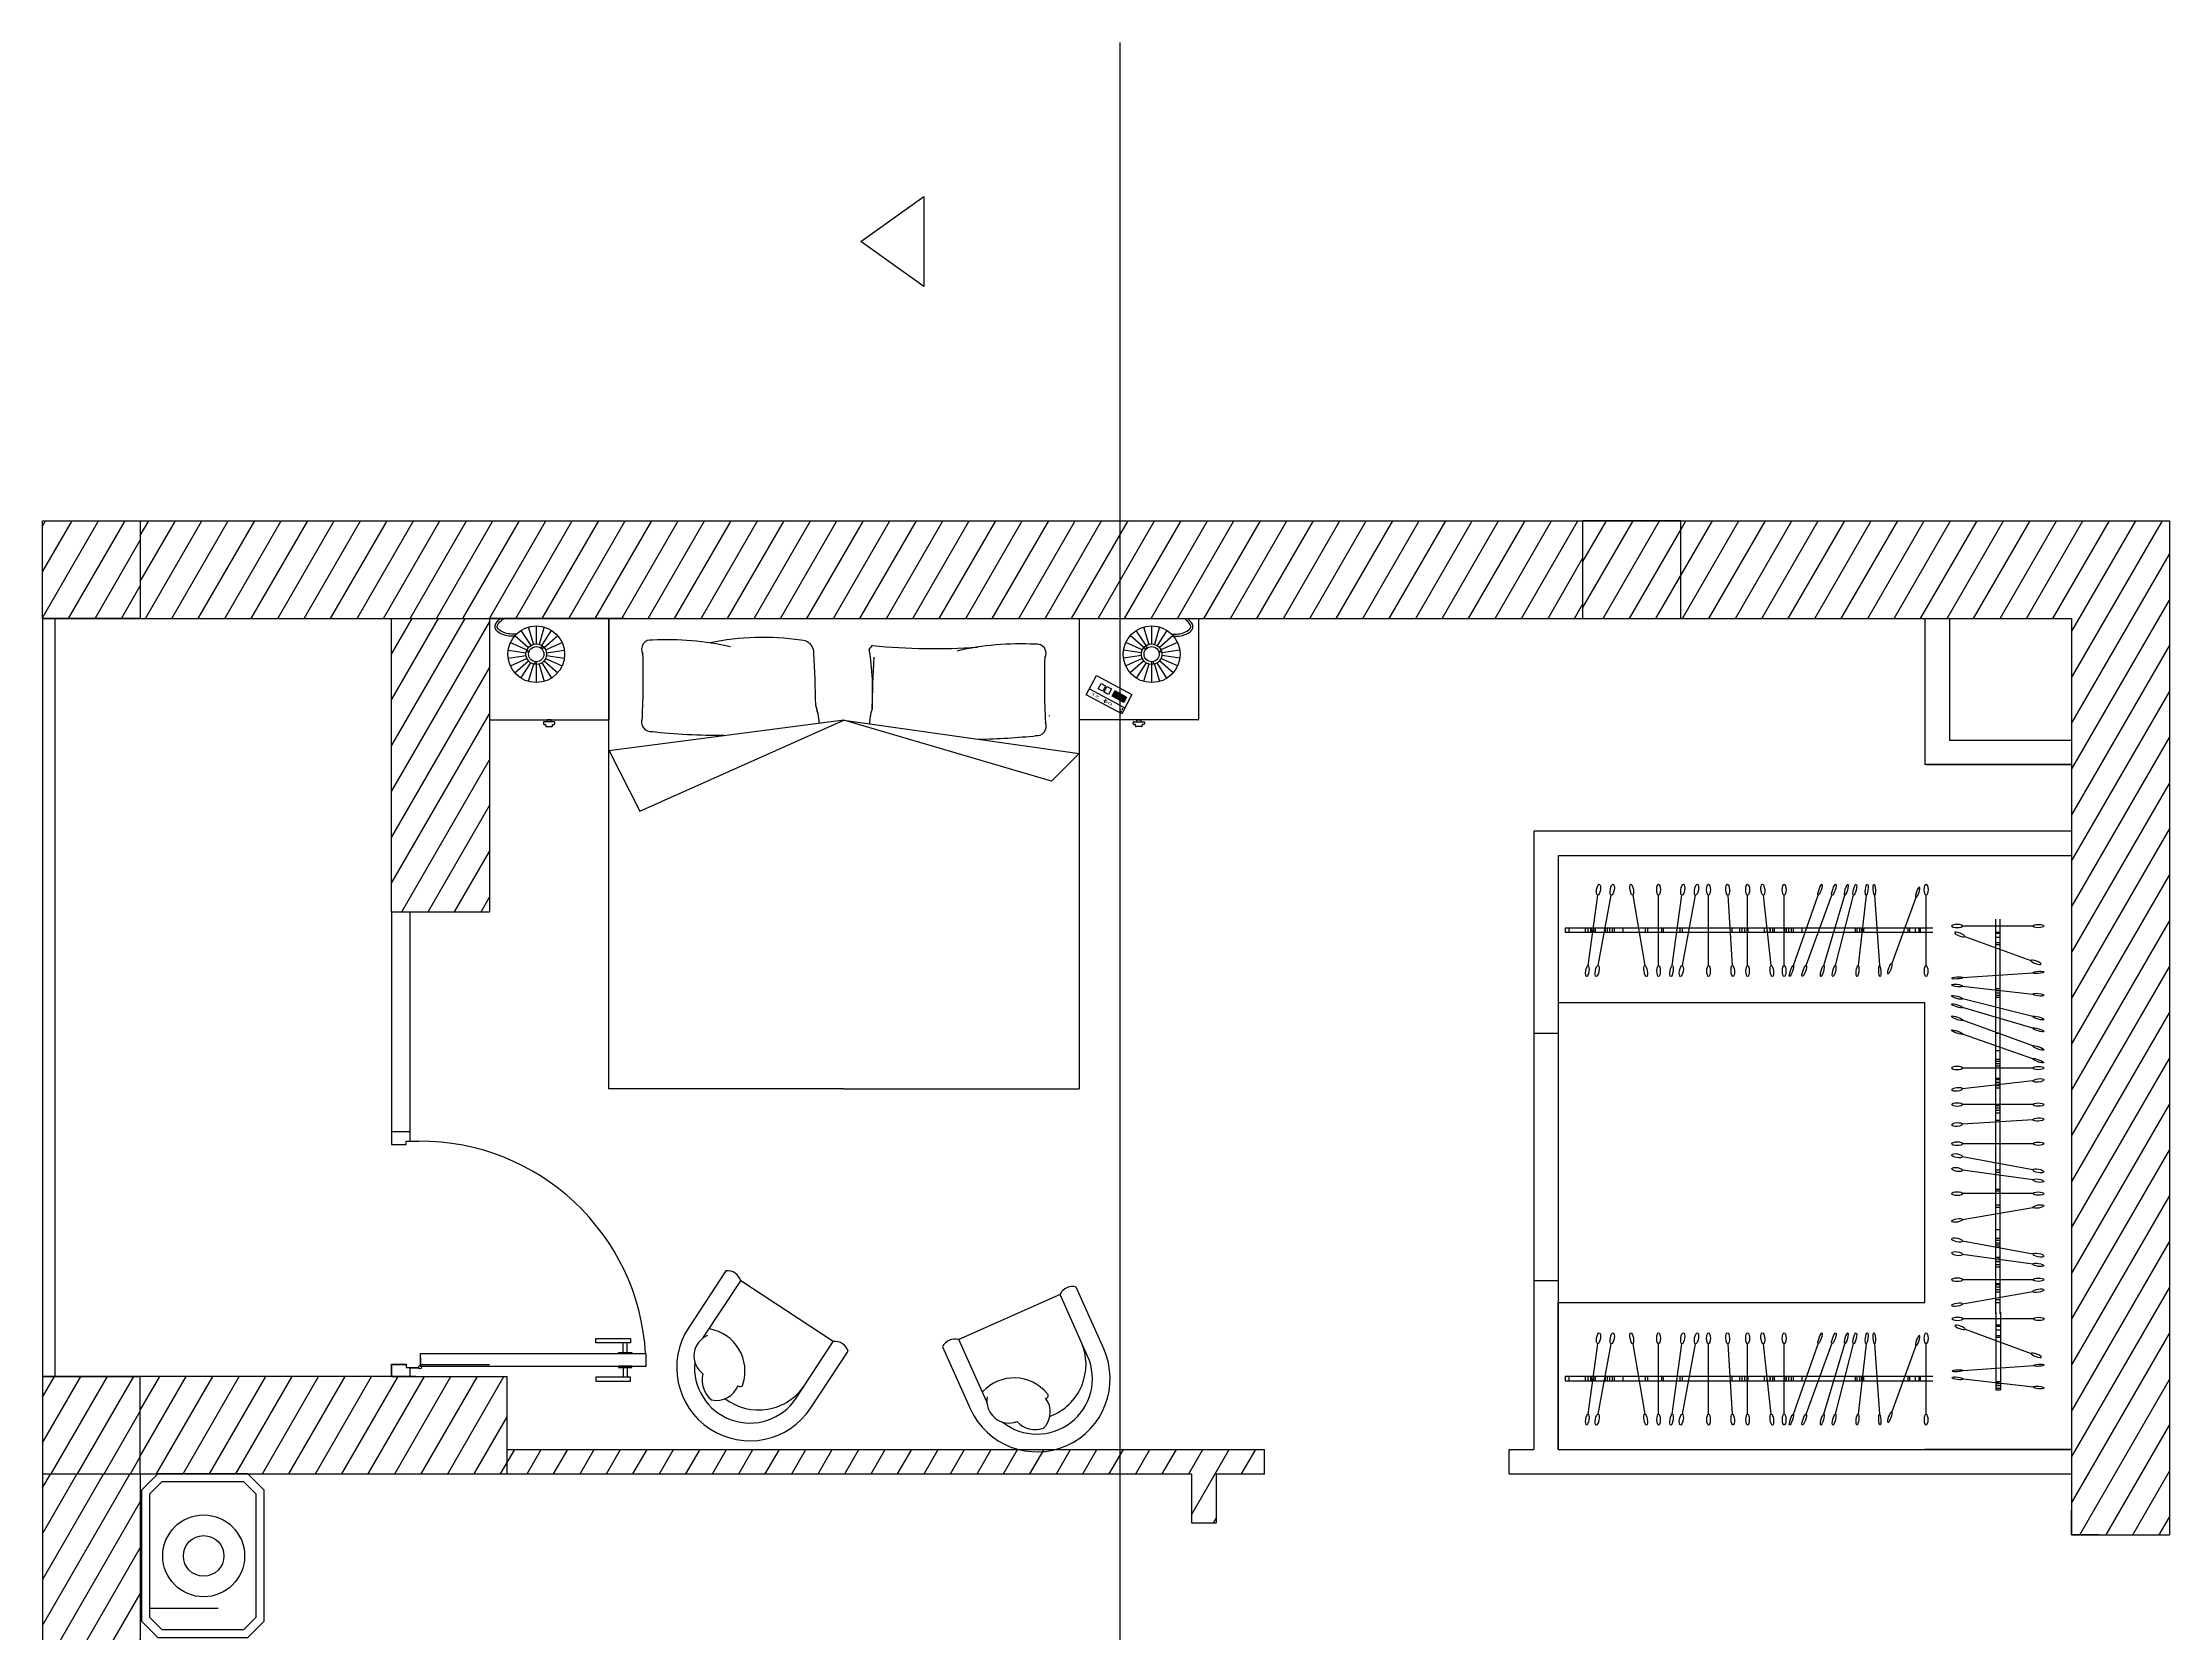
# Model space of a CAD drawing. Header units: millimetres. Extents: x -36495272392165 to 352544598049420, y -228287860276617 to 83349.
# Drawn here: x 69497 to 78197, y 60836 to 67343 of the extents above; entities that cross this region are included whole.
import ezdxf

# ---------------------------------------------------------------- set-up
doc = ezdxf.new("R2010")
doc.units = ezdxf.units.MM
doc.header["$MEASUREMENT"] = 0
doc.layers.add('freecads.com', color=7, linetype='Continuous')
doc.styles.get("Standard").update_dxf_attribs({"font": 'GOST Common.ttf'})
pattern_1 = [(60, (-17294.835, 61852.8), (-81.18988, 46.875), [])]

msp = doc.modelspace()

# ---------------------------------------------------------------- hatches: boundary and pattern name
at = {"transparency": 33554687}
h = msp.add_hatch(dxfattribs=at)
h.set_pattern_fill('ANSI31', scale=750, angle=15)
h.set_pattern_definition(pattern_1)
h.paths.add_polyline_path([(78197.4, 65387.4), (76198.4, 65387.4), (76198.4, 64987.4), (77165.8, 64987.4), (77797.4, 64987.4), (77797.4, 61240.4), (77908.4, 61240.4), (78197.4, 61240.4)])
h.paths.add_polyline_path([(74297.4, 59989.4), (74697.4, 59989.4), (74697.4, 60089.4), (74297.4, 60089.4), (74297.4, 60289.4), (74197.4, 60289.4), (74197.4, 58389.4), (74297.4, 58389.4), (74297.4, 58689.4), (75697.4, 58689.4), (75697.4, 58389.4), (75797.4, 58389.4), (75797.4, 59989.4), (76497.4, 59989.4), (76497.4, 60089.4), (75497.4, 60089.4), (75497.4, 59989.4), (75697.4, 59989.4), (75697.4, 58789.4), (74297.4, 58789.4)])
h.paths.add_polyline_path([(78197.4, 60240.4), (77797.4, 60240.4), (77797.4, 58389.4), (76197.4, 58389.4), (76197.4, 57989.4), (78197.4, 57989.4)])
h.paths.add_polyline_path([(75797.4, 58389.4), (69897.4, 58389.4), (69897.4, 57989.4), (75797.4, 57989.4)])
h.paths.add_polyline_path([(69897.4, 59329.4), (69497.4, 59329.4), (69497.4, 58389.4), (69897.4, 58389.4)])
h.paths.add_polyline_path([(69897.4, 61487.4), (69497.4, 61487.4), (69497.4, 60675.4), (69897.4, 60675.4)])
h.paths.add_polyline_path([(71397.4, 61887.4), (70925.4, 61887.4), (69897.4, 61887.4), (69897.4, 61489.4), (71397.4, 61489.4)])
h.paths.add_polyline_path([(74496.4, 61589.4), (71397.4, 61589.4), (71397.4, 61489.4), (74197.4, 61489.4), (74197.4, 61289.4), (74297.4, 61289.4), (74297.4, 61487.4), (74297.4, 61489.4), (74496.4, 61489.4)])
h.paths.add_polyline_path([(77797.4, 60089.4), (77296.4, 60089.4), (77296.4, 59989.4), (77797.4, 59989.4)], flags=17)
h.paths.add_polyline_path([(71325.4, 64987.4), (70925.4, 64987.4), (70925.4, 63788.4), (71325.4, 63788.4)])
h = msp.add_hatch(dxfattribs=at)
h.set_pattern_fill('ANSI31', scale=750, angle=15)
h.set_pattern_definition([(60, (-29745.04, 61847.58), (-81.18988, 46.875), [])])
h.paths.add_polyline_path([(69897.4, 64987.4), (69897.4, 65387.4), (69497.4, 65387.4), (69497.4, 64987.4)])
h.paths.add_polyline_path([(69497.4, 61887.4), (69497.4, 61489.4), (69897.4, 61489.4), (69897.4, 61887.4)])
h.paths.add_polyline_path([(69497.4, 57989.4), (69897.4, 57989.4), (69897.4, 58389.4), (69497.4, 58389.4)])
h.paths.add_polyline_path([(76197.4, 57989.4), (76197.4, 58389.4), (75797.4, 58389.4), (75797.4, 57989.4)])
h = msp.add_hatch()
h.set_pattern_fill('ANSI31', color=256, scale=750, angle=15)
h.set_pattern_definition([(60, (67632.92, 61592.08), (-81.1899, 46.875), [])])
h.paths.add_polyline_path([(75798.4, 65387.4), (69897.4, 65387.4), (69897.4, 64987.4), (70925.4, 64987.4), (71325.4, 64987.4), (74197.4, 64987.4), (74297.4, 64988.8), (74297.4, 64987.4), (75553, 64987.4), (75798.4, 64987.4)])
h = msp.add_hatch(dxfattribs=at)
h.set_pattern_fill('ANSI31', scale=750, angle=15)
h.set_pattern_definition(pattern_1)
h.paths.add_polyline_path([(76198.4, 64987.4), (76198.4, 65387.4), (75798.4, 65387.4), (75798.4, 64987.4)])

# ---------------------------------------------------------------- linework, layer by layer
at = {"color": 7}
for p, q in [((73904.5, 67343), (73904.5, 55242.4)), ((72844.6, 66529.7), (73102.3, 66713.7)), ((73102.3, 66713.7), (73102.3, 66675.5)), ((73102.3, 66675.5), (73102.3, 66345.5)), ((73102.3, 66345.5), (72844.6, 66529.7)), ((77797.4, 64117.1), (75597.4, 64117.1)), ((75597.4, 64117.1), (75597.4, 61589.4)), ((77797.4, 64017.1), (75697.4, 64017.1)), ((75697.4, 64017.1), (75697.4, 63417.1)), ((75697.4, 64017.1), (75697.4, 61589.4)), ((75697.4, 63417.1), (77197.4, 63417.1)), ((77197.4, 62189.4), (77197.4, 63417.1)), ((75597.4, 63291.9), (75697.4, 63291.9)), ((77485.4, 63291.9), (77504.2, 63291.9)), ((75597.4, 62279.9), (75697.4, 62279.9)), ((75697.4, 61589.4), (75697.4, 62189.4)), ((75697.4, 62189.4), (77197.4, 62189.4)), ((77485.4, 62189.4), (77504.2, 62189.4)), ((75697.4, 61589.4), (77797.4, 61589.4)), ((77797.4, 61589.4), (77197.4, 61589.4)), ((75697.4, 61489.4), (77797.4, 61489.4))]:
    msp.add_line(p, q, dxfattribs=at)
for p, q in [((69497.4, 65387.4), (78197.4, 65387.4)), ((69497.4, 65387.4), (69497.4, 65387.4)), ((78197.4, 65387.4), (78197.4, 61240.4)), ((69897.4, 64987.4), (69497.4, 64987.4)), ((69497.4, 64987.4), (70925.4, 64987.4)), ((70925.4, 64987.4), (71325.4, 64987.4)), ((70925.4, 63788.4), (70925.4, 64987.4)), ((71325.4, 64987.4), (77797.4, 64987.4)), ((71325.4, 64987.4), (71325.4, 63788.4)), ((71877.8, 64987.4), (71325.4, 64987.4)), ((71325.4, 64987.4), (71325.4, 64520.9)), ((71813.8, 64987.4), (71325.4, 64987.4)), ((71429.3, 64917.4), (71485.2, 64868.9)), ((71454.3, 64939), (71494.3, 64876.8)), ((71484.3, 64952.7), (71505.1, 64881.7)), ((71517, 64957.4), (71517, 64883.4)), ((71517, 64957.4), (71517, 64883.4)), ((71549.6, 64952.7), (71528.8, 64881.7)), ((71539.7, 64876.8), (71579.7, 64939)), ((71548.7, 64868.9), (71604.6, 64917.4)), ((71813.8, 63063.8), (71813.8, 64987.4)), ((71813.8, 64987.4), (73737.4, 64987.4)), ((71813.8, 64987.4), (71813.8, 64574.9)), ((71877.8, 64987.4), (72965.6, 64987.4)), ((73737.4, 64987.4), (74225.7, 64987.4)), ((73737.4, 64987.4), (73737.4, 63063.8)), ((74002.5, 64868.9), (73946.6, 64917.4)), ((74011.5, 64876.8), (73971.5, 64939)), ((74001.5, 64952.7), (74022.4, 64881.7)), ((74034.2, 64957.4), (74034.2, 64883.4)), ((74034.2, 64957.4), (74034.2, 64883.4)), ((74066.9, 64952.7), (74046.1, 64881.7)), ((74053.5, 64987.4), (74605.8, 64987.4)), ((74096.9, 64939), (74056.9, 64876.8)), ((74121.9, 64917.4), (74066, 64868.9)), ((74197.4, 64987.4), (74297.4, 64988.8)), ((74225.7, 64987.4), (74225.7, 64574.9)), ((74297.4, 64988.8), (74297.4, 64987.4)), ((77197.4, 64987.4), (77297.4, 64987.4)), ((77197.4, 64987.4), (77197.4, 64390.4)), ((77297.4, 64987.4), (77297.4, 64490.4)), ((77797.4, 64987.4), (77797.4, 61240.4)), ((71402.2, 64857.9), (71475.4, 64847.4)), ((71402.2, 64824.9), (71475.4, 64835.5)), ((71411.5, 64889.6), (71478.7, 64858.9)), ((71411.5, 64793.2), (71478.7, 64824)), ((71486.6, 64848.1), (71476.5, 64852.6)), ((71488.7, 64854.5), (71477.7, 64856.3)), ((71533.4, 64867.9), (71543, 64874.4)), ((71541, 64861.2), (71547, 64870.8)), ((71555.2, 64858.9), (71622.5, 64889.6)), ((71555.2, 64824), (71622.5, 64793.2)), ((71558.6, 64847.4), (71631.8, 64857.9)), ((71558.6, 64835.5), (71631.8, 64824.9)), ((73992.6, 64847.4), (73919.4, 64857.9)), ((73992.6, 64835.5), (73919.4, 64824.9)), ((73996, 64858.9), (73928.7, 64889.6)), ((73996, 64824), (73928.7, 64793.2)), ((74010.2, 64861.2), (74004.2, 64870.8)), ((74017.8, 64867.9), (74008.2, 64874.4)), ((74062.5, 64854.5), (74073.5, 64856.3)), ((74064.6, 64848.1), (74074.7, 64852.6)), ((74139.7, 64889.6), (74072.4, 64858.9)), ((74139.7, 64793.2), (74072.4, 64824)), ((74149, 64857.9), (74075.8, 64847.4)), ((74149, 64824.9), (74075.8, 64835.5)), ((71429.3, 64765.5), (71485.2, 64813.9)), ((71454.3, 64743.9), (71494.3, 64806.1)), ((71505.1, 64801.1), (71484.3, 64730.1)), ((71511.3, 64810.8), (71511.4, 64799.8)), ((71518.5, 64810.3), (71515.8, 64799.4)), ((71517, 64799.4), (71517, 64725.4)), ((71517, 64799.4), (71517, 64725.4)), ((71528.8, 64801.1), (71549.6, 64730.1)), ((71539.7, 64806.1), (71579.7, 64743.9)), ((71548.7, 64813.9), (71604.6, 64765.5)), ((73766.5, 64675), (73808.3, 64753.8)), ((73808.3, 64753.8), (73953.6, 64676.7)), ((74002.5, 64813.9), (73946.6, 64765.5)), ((74011.5, 64806.1), (73971.5, 64743.9)), ((74022.4, 64801.1), (74001.5, 64730.1)), ((74032.7, 64810.3), (74035.4, 64799.4)), ((74034.2, 64799.4), (74034.2, 64725.4)), ((74034.2, 64799.4), (74034.2, 64725.4)), ((74039.9, 64810.8), (74039.8, 64799.8)), ((74046.1, 64801.1), (74066.9, 64730.1)), ((74096.9, 64743.9), (74056.9, 64806.1)), ((74121.9, 64765.5), (74066, 64813.9)), ((73911.8, 64597.9), (73766.5, 64675)), ((73779.5, 64699.5), (73924.9, 64622.5)), ((73815.7, 64699.4), (73827.4, 64721.6)), ((73834.1, 64689.6), (73815.7, 64699.4)), ((73827.4, 64721.6), (73845.8, 64711.8)), ((73845.8, 64711.8), (73834.1, 64689.6)), ((73839.4, 64686.8), (73851.1, 64709)), ((73857.7, 64677.1), (73839.4, 64686.8)), ((73851.1, 64709), (73869.5, 64699.3)), ((73869.5, 64699.3), (73857.7, 64677.1)), ((73872, 64669.5), (73883.8, 64691.7)), ((73920, 64644.1), (73872, 64669.5)), ((73922, 64647.9), (73874.1, 64673.4)), ((73923.9, 64651.5), (73876, 64677)), ((73925.1, 64653.8), (73877.2, 64679.2)), ((73926.5, 64656.4), (73878.5, 64681.9)), ((73928.1, 64659.4), (73880.1, 64684.9)), ((73930.4, 64663.6), (73882.4, 64689.1)), ((73931.8, 64666.3), (73883.8, 64691.7)), ((73953.6, 64676.7), (73911.8, 64597.9)), ((73931.8, 64666.3), (73920, 64644.1)), ((71328, 64572.4), (71811.3, 64572.4)), ((71546.5, 64562.6), (71546.5, 64556.9)), ((71590.2, 64565.1), (71549, 64565.1)), ((71549, 64554.4), (71553.5, 64554.4)), ((71578.2, 64572.4), (71561.1, 64572.4)), ((71561.1, 64572.4), (71561.1, 64565.1)), ((71578.2, 64565.1), (71578.2, 64572.4)), ((71583.2, 64547.6), (71583.2, 64554.4)), ((71583.2, 64554.4), (71590.2, 64554.4)), ((71592.8, 64556.9), (71592.8, 64562.6)), ((72775.6, 64572.2), (71813.8, 64446.1)), ((71940.5, 64199.3), (72775.6, 64572.2)), ((73624.7, 64322.2), (72775.6, 64572.2)), ((72775.6, 64572.2), (73737.4, 64434.7)), ((74223.2, 64572.4), (73739.9, 64572.4)), ((73958.4, 64556.9), (73958.4, 64562.6)), ((73960.9, 64565.1), (74002.2, 64565.1)), ((73968, 64554.4), (73960.9, 64554.4)), ((73968, 64547.6), (73968, 64554.4)), ((73973, 64565.1), (73973, 64572.4)), ((73973, 64572.4), (73990.1, 64572.4)), ((73990.1, 64572.4), (73990.1, 64565.1)), ((74002.2, 64554.4), (73997.7, 64554.4)), ((74004.7, 64562.6), (74004.7, 64556.9)), ((71556, 64551.8), (71556, 64547.6)), ((71558.6, 64545.1), (71580.7, 64545.1)), ((73992.6, 64545.1), (73970.5, 64545.1)), ((73995.1, 64551.8), (73995.1, 64547.6)), ((77297.4, 64490.4), (77797.4, 64490.4)), ((77797.4, 64490.4), (77797.4, 64390.4)), ((71813.8, 64449.3), (71940.5, 64199.3)), ((73737.4, 64434.7), (73624.7, 64322.2)), ((77797.4, 64390.4), (77197.4, 64390.4)), ((77203.5, 64390.4), (77797.4, 64390.4)), ((70925.4, 63788.4), (71325.4, 63788.4)), ((72775.6, 63063.8), (71813.8, 63063.8)), ((72775.6, 63063.8), (73737.4, 63063.8)), ((69897.4, 61887.4), (69497.4, 61887.4)), ((69497.4, 61887.4), (69497.4, 61887.4)), ((70925.4, 61887.4), (69897.4, 61887.4)), ((70925.4, 61887.4), (70925.4, 61887.4)), ((71397.4, 61487.4), (71397.4, 61887.4)), ((71397.4, 61589.4), (74496.4, 61589.4)), ((74496.4, 61487.4), (74496.4, 61589.4)), ((75496.4, 61589.4), (75597.4, 61589.4)), ((75496.4, 61489.4), (75496.4, 61589.4)), ((69497.4, 61489.4), (74197.4, 61489.4)), ((69897.4, 61487.4), (69497.4, 61487.4)), ((69497.4, 61487.4), (69497.4, 58389.4)), ((69897.4, 61487.4), (69897.4, 58389.4)), ((74197.4, 61487.4), (74197.4, 61489.4)), ((74197.4, 61487.4), (74197.4, 61289.4)), ((74297.4, 61489.4), (74496.4, 61489.4)), ((74297.4, 61487.4), (74297.4, 61489.4)), ((74297.4, 61487.4), (74297.4, 61289.4)), ((75496.4, 61489.4), (75797.4, 61489.4)), ((75496.4, 61489.4), (75797.4, 61489.4)), ((75496.4, 61489.4), (75797.4, 61489.4)), ((77797.4, 61240.4), (77797.4, 61340.4)), ((74197.4, 61289.4), (74297.4, 61289.4)), ((77797.4, 61240.4), (78197.4, 61240.4)), ((69936.6, 60939.8), (70215.7, 60939.8))]:
    msp.add_line(p, q)
at = {"color": 240, "true_color": 0xed1f24}
for p, q in [((69497.4, 64987.4), (69497.4, 65387.4)), ((69897.4, 65387.4), (69897.4, 64987.4)), ((75798.4, 64987.4), (75798.4, 65387.4)), ((76198.4, 64987.4), (76198.4, 65387.4)), ((69497.4, 61887.4), (69497.4, 61489.4)), ((69497.4, 61887.4), (69897.4, 61887.4)), ((69897.4, 61487.4), (69897.4, 61887.4))]:
    msp.add_line(p, q, dxfattribs=at)
at = {"color": 1}
for p, q in [((69497.4, 65387.4), (69897.4, 65387.4)), ((76198.4, 65387.4), (75798.4, 65387.4))]:
    msp.add_line(p, q, dxfattribs=at)
at = {"color": 141}
for p, q in [((69497.4, 64987.4), (69497.4, 61887.4)), ((69547.4, 64987.4), (69547.4, 61887.4)), ((70925.4, 61887.4), (71397.4, 61887.4))]:
    msp.add_line(p, q, dxfattribs=at)
at = {"color": 0}
msp.add_line((75553, 64987.4), (77165.8, 64987.4), dxfattribs=at)
at = {"color": 141, "true_color": 0xadddf7}
for p, q in [((70925.4, 63788.4), (70925.4, 62836.5)), ((71000.4, 63788.4), (71000.4, 62849.8)), ((70925.4, 61937.4), (70925.4, 61887.4)), ((70925.4, 61936.4), (70984.3, 61936.4)), ((71024.7, 61887.4), (70925.4, 61887.4)), ((71000.4, 61924), (71000.4, 61887.4)), ((71042.4, 61936.4), (71325.4, 61936.4))]:
    msp.add_line(p, q, dxfattribs=at)
at = {"color": 18, "true_color": 0x000000}
for p, q in [((72201.3, 62048), (72353.2, 62279.1)), ((73358.3, 61786), (73245.5, 62038.5))]:
    msp.add_line(p, q, dxfattribs=at)
at = {"color": 0}
for points in [[(75819.4, 63567.8), (75859, 63855.5)], [(75860.5, 63567.8), (75914, 63855.5)], [(76002, 63855.5), (76051.3, 63567.8)], [(76107.7, 63567.8), (76107.7, 63855.5)], [(76163.9, 63567.8), (76203.5, 63855.5)], [(76205, 63567.8), (76258.5, 63855.5)], [(76312, 63567.8), (76312, 63855.5)], [(76409.5, 63567.8), (76391.7, 63855.5)], [(76472, 63567.8), (76472, 63855.5)], [(76568.4, 63567.8), (76536.7, 63855.5)], [(76621.4, 63567.8), (76621.4, 63855.5)], [(76659.2, 63567.8), (76760.2, 63855.5)], [(76711.8, 63567.8), (76816.8, 63855.5)], [(76784, 63567.8), (76869.2, 63855.5)], [(76831.5, 63567.8), (76904.8, 63855.5)], [(76956.8, 63855.5), (76924, 63567.8)], [(76991.4, 63855.5), (77011.2, 63567.8)], [(77160, 63846.8), (77061.2, 63576.6)], [(77202.2, 63567.8), (77202.2, 63855.5)], [(77229.6, 63721.5), (75726, 63721.5)], [(75726, 63721.5), (75726, 63702.6)], [(77229.6, 63702.6), (75726, 63702.6)], [(75740.8, 63721.5), (75740.8, 63702.6)], [(75807.8, 63721.5), (75807.8, 63702.6)], [(75817.8, 63721.5), (75817.8, 63702.6)], [(75829.8, 63721.5), (75829.8, 63702.6)], [(75831.8, 63721.5), (75831.8, 63702.6)], [(75841.8, 63721.5), (75841.8, 63702.6)], [(75847.8, 63721.5), (75847.8, 63702.6)], [(75889.7, 63721.5), (75889.7, 63702.6)], [(75897.7, 63721.5), (75897.7, 63702.6)], [(75906.9, 63721.5), (75906.9, 63702.6)], [(75917.7, 63721.5), (75917.7, 63702.6)], [(75925.7, 63721.5), (75925.7, 63702.6)], [(75960.9, 63721.5), (75960.9, 63702.6)], [(76052.6, 63721.5), (76052.6, 63702.6)], [(76062.4, 63721.5), (76062.4, 63702.6)], [(76119.7, 63721.5), (76119.7, 63702.6)], [(76126.2, 63721.5), (76126.2, 63702.6)], [(76195, 63721.5), (76195, 63702.6)], [(76204.8, 63721.5), (76204.8, 63702.6)], [(76407.7, 63721.5), (76407.7, 63702.6)], [(76438.8, 63721.5), (76438.8, 63702.6)], [(76448.7, 63721.5), (76448.7, 63702.6)], [(76458.5, 63721.5), (76458.5, 63702.6)], [(76468.3, 63721.5), (76468.3, 63702.6)], [(76473.2, 63721.5), (76473.2, 63702.6)], [(76540.2, 63721.5), (76540.2, 63702.6)], [(76550.2, 63721.5), (76550.2, 63702.6)], [(76562.2, 63721.5), (76562.2, 63702.6)], [(76564.2, 63721.5), (76564.2, 63702.6)], [(76574.2, 63721.5), (76574.2, 63702.6)], [(76580.2, 63721.5), (76580.2, 63702.6)], [(76622.2, 63721.5), (76622.2, 63702.6)], [(76630.2, 63721.5), (76630.2, 63702.6)], [(76639.4, 63721.5), (76639.4, 63702.6)], [(76650.1, 63721.5), (76650.1, 63702.6)], [(76658.1, 63721.5), (76658.1, 63702.6)], [(76693.3, 63721.5), (76693.3, 63702.6)], [(76911.6, 63721.5), (76911.6, 63702.6)], [(76918.8, 63721.5), (76918.8, 63702.6)], [(76929.6, 63721.5), (76929.6, 63702.6)], [(76938, 63721.5), (76938, 63702.6)], [(76946.4, 63721.5), (76946.4, 63702.6)], [(77127.2, 63721.5), (77127.2, 63702.6)], [(77134.4, 63721.5), (77134.4, 63702.6)], [(77157.2, 63721.5), (77157.2, 63702.6)], [(77172.8, 63721.5), (77172.8, 63702.6)], [(77177.6, 63721.5), (77177.6, 63702.6)], [(77639, 63729.6), (77351.4, 63729.6)], [(77360.1, 63687.5), (77630.3, 63588.7)], [(77485.4, 63757.1), (77485.4, 62144.2)], [(77485.4, 63705.1), (77504.2, 63705.1)], [(77485.4, 63700.3), (77504.2, 63700.3)], [(77485.4, 63684.7), (77504.2, 63684.7)], [(77504.2, 63757.1), (77504.2, 62144.2)], [(77485.4, 63661.9), (77504.2, 63661.9)], [(77485.4, 63654.7), (77504.2, 63654.7)], [(77351.4, 63518.8), (77639, 63538.6)], [(77351.4, 63484.3), (77639, 63451.4)], [(77639, 63359), (77351.4, 63432.3)], [(77485.4, 63473.9), (77504.2, 63473.9)], [(77485.4, 63465.5), (77504.2, 63465.5)], [(77485.4, 63457.1), (77504.2, 63457.1)], [(77485.4, 63446.3), (77504.2, 63446.3)], [(77485.4, 63439.1), (77504.2, 63439.1)], [(77639, 63311.5), (77351.4, 63396.7)], [(77639, 63239.2), (77351.4, 63344.2)], [(77639, 63186.7), (77351.4, 63287.7)], [(77485.4, 63220.8), (77504.2, 63220.8)], [(77485.4, 63185.6), (77504.2, 63185.6)], [(77485.4, 63177.6), (77504.2, 63177.6)], [(77485.4, 63166.8), (77504.2, 63166.8)], [(77639, 63148.9), (77351.4, 63148.9)], [(77639, 63095.9), (77351.4, 63064.2)], [(77485.4, 63157.6), (77504.2, 63157.6)], [(77485.4, 63149.6), (77504.2, 63149.6)], [(77485.4, 63107.6), (77504.2, 63107.6)], [(77485.4, 63101.7), (77504.2, 63101.7)], [(77485.4, 63091.7), (77504.2, 63091.7)], [(77485.4, 63089.7), (77504.2, 63089.7)], [(77485.4, 63077.7), (77504.2, 63077.7)], [(77639, 62999.5), (77351.4, 62999.5)], [(77485.4, 63067.7), (77504.2, 63067.7)], [(77485.4, 63000.7), (77504.2, 63000.7)], [(77485.4, 62995.8), (77504.2, 62995.8)], [(77639, 62937), (77351.4, 62919.1)], [(77485.4, 62985.9), (77504.2, 62985.9)], [(77485.4, 62976.1), (77504.2, 62976.1)], [(77485.4, 62966.3), (77504.2, 62966.3)], [(77485.4, 62935.2), (77504.2, 62935.2)], [(77639, 62839.5), (77351.4, 62839.5)], [(77639, 62732.5), (77351.4, 62786)], [(77639, 62691.3), (77351.4, 62731)], [(77485.4, 62732.3), (77504.2, 62732.3)], [(77485.4, 62722.4), (77504.2, 62722.4)], [(77485.4, 62653.7), (77504.2, 62653.7)], [(77485.4, 62647.1), (77504.2, 62647.1)], [(77639, 62635.2), (77351.4, 62635.2)], [(77351.4, 62529.4), (77639, 62578.8)], [(77485.4, 62589.9), (77504.2, 62589.9)], [(77485.4, 62580), (77504.2, 62580)], [(77485.4, 62488.4), (77504.2, 62488.4)], [(77639, 62388), (77351.4, 62441.5)], [(77639, 62346.9), (77351.4, 62386.5)], [(77485.4, 62453.2), (77504.2, 62453.2)], [(77485.4, 62445.2), (77504.2, 62445.2)], [(77485.4, 62434.4), (77504.2, 62434.4)], [(77485.4, 62425.2), (77504.2, 62425.2)], [(77485.4, 62417.2), (77504.2, 62417.2)], [(77485.4, 62375.2), (77504.2, 62375.2)], [(77485.4, 62369.2), (77504.2, 62369.2)], [(77485.4, 62359.2), (77504.2, 62359.2)], [(77485.4, 62357.2), (77504.2, 62357.2)], [(77485.4, 62345.2), (77504.2, 62345.2)], [(77485.4, 62335.2), (77504.2, 62335.2)], [(77639, 62283.1), (77351.4, 62283.1)], [(77351.4, 62184.9), (77639, 62234.3)], [(77485.4, 62268.2), (77504.2, 62268.2)], [(77485.4, 62263.3), (77504.2, 62263.3)], [(77485.4, 62253.5), (77504.2, 62253.5)], [(77485.4, 62243.7), (77504.2, 62243.7)], [(77485.4, 62233.9), (77504.2, 62233.9)], [(77640.7, 62122.8), (77353, 62122.8)], [(77485.4, 62202.8), (77504.2, 62202.8)], [(77487, 62150.2), (77487, 61832.2)], [(77505.9, 62150.2), (77505.9, 61832.2)], [(77361.7, 62080.6), (77631.9, 61981.9)], [(77487, 62098.2), (77505.9, 62098.2)], [(77487, 62093.4), (77505.9, 62093.4)], [(77487, 62077.9), (77505.9, 62077.9)], [(77487, 62055.1), (77505.9, 62055.1)], [(77487, 62047.9), (77505.9, 62047.9)], [(75819.4, 61733.6), (75859, 62021.3)], [(75860.5, 61733.6), (75914, 62021.3)], [(76002, 62021.3), (76051.3, 61733.6)], [(76107.7, 61733.6), (76107.7, 62021.3)], [(76163.9, 61733.6), (76203.5, 62021.3)], [(76205, 61733.6), (76258.5, 62021.3)], [(76312, 61733.6), (76312, 62021.3)], [(76409.5, 61733.6), (76391.7, 62021.3)], [(76472, 61733.6), (76472, 62021.3)], [(76568.4, 61733.6), (76536.7, 62021.3)], [(76621.4, 61733.6), (76621.4, 62021.3)], [(76659.2, 61733.6), (76760.2, 62021.3)], [(76711.8, 61733.6), (76816.8, 62021.3)], [(76784, 61733.6), (76869.2, 62021.3)], [(76831.5, 61733.6), (76904.8, 62021.3)], [(76956.8, 62021.3), (76924, 61733.6)], [(76991.4, 62021.3), (77011.2, 61733.6)], [(77160, 62012.6), (77061.2, 61742.3)], [(77202.2, 61733.6), (77202.2, 62021.3)], [(77229.6, 61887.3), (75726, 61887.3)], [(75726, 61887.3), (75726, 61868.4)], [(77229.6, 61868.4), (75726, 61868.4)], [(75740.8, 61887.3), (75740.8, 61868.4)], [(75807.8, 61887.3), (75807.8, 61868.4)], [(75817.8, 61887.3), (75817.8, 61868.4)], [(75829.8, 61887.3), (75829.8, 61868.4)], [(75831.8, 61887.3), (75831.8, 61868.4)], [(75841.8, 61887.3), (75841.8, 61868.4)], [(75847.8, 61887.3), (75847.8, 61868.4)], [(75889.7, 61887.3), (75889.7, 61868.4)], [(75897.7, 61887.3), (75897.7, 61868.4)], [(75906.9, 61887.3), (75906.9, 61868.4)], [(75917.7, 61887.3), (75917.7, 61868.4)], [(75925.7, 61887.3), (75925.7, 61868.4)], [(75960.9, 61887.3), (75960.9, 61868.4)], [(76052.6, 61887.3), (76052.6, 61868.4)], [(76062.4, 61887.3), (76062.4, 61868.4)], [(76119.7, 61887.3), (76119.7, 61868.4)], [(76126.2, 61887.3), (76126.2, 61868.4)], [(76195, 61887.3), (76195, 61868.4)], [(76204.8, 61887.3), (76204.8, 61868.4)], [(76407.7, 61887.3), (76407.7, 61868.4)], [(76438.8, 61887.3), (76438.8, 61868.4)], [(76448.7, 61887.3), (76448.7, 61868.4)], [(76458.5, 61887.3), (76458.5, 61868.4)], [(76468.3, 61887.3), (76468.3, 61868.4)], [(76473.2, 61887.3), (76473.2, 61868.4)], [(76540.2, 61887.3), (76540.2, 61868.4)], [(76550.2, 61887.3), (76550.2, 61868.4)], [(76562.2, 61887.3), (76562.2, 61868.4)], [(76564.2, 61887.3), (76564.2, 61868.4)], [(76574.2, 61887.3), (76574.2, 61868.4)], [(76580.2, 61887.3), (76580.2, 61868.4)], [(76622.2, 61887.3), (76622.2, 61868.4)], [(76630.2, 61887.3), (76630.2, 61868.4)], [(76639.4, 61887.3), (76639.4, 61868.4)], [(76650.1, 61887.3), (76650.1, 61868.4)], [(76658.1, 61887.3), (76658.1, 61868.4)], [(76693.3, 61887.3), (76693.3, 61868.4)], [(76911.6, 61887.3), (76911.6, 61868.4)], [(76918.8, 61887.3), (76918.8, 61868.4)], [(76929.6, 61887.3), (76929.6, 61868.4)], [(76938, 61887.3), (76938, 61868.4)], [(76946.4, 61887.3), (76946.4, 61868.4)], [(77127.2, 61887.3), (77127.2, 61868.4)], [(77134.4, 61887.3), (77134.4, 61868.4)], [(77157.2, 61887.3), (77157.2, 61868.4)], [(77172.8, 61887.3), (77172.8, 61868.4)], [(77177.6, 61887.3), (77177.6, 61868.4)], [(77353, 61912), (77640.7, 61931.8)], [(77353, 61877.5), (77640.7, 61844.6)], [(77487, 61867), (77505.9, 61867)], [(77487, 61858.6), (77505.9, 61858.6)], [(77487, 61850.2), (77505.9, 61850.2)], [(77487, 61839.4), (77505.9, 61839.4)], [(77487, 61832.2), (77505.9, 61832.2)]]:
    msp.add_lwpolyline(points, dxfattribs=at)
at = {"color": 18, "ltscale": 0.03, "true_color": 0x000000}
for points in [[(72353.2, 62279.1, 0.369229), (72292.6, 62318.9), (72140.7, 62087.8, 1), (72640.7, 61759.3), (72792.6, 61990.4, 0.369229), (72732, 62030.2)], [(73245.5, 62038.5, 0.369229), (73179.3, 62008.9), (73292.1, 61756.4, 1), (73838.4, 62000.3), (73725.6, 62252.9, 0.369229), (73659.4, 62223.3)]]:
    msp.add_lwpolyline(points, format="xyb", close=True, dxfattribs=at)
at = {"color": 18, "true_color": 0x000000}
for points in [[(73424.2, 61700.9, 0.785087), (73772.2, 61970.8), (73659.4, 62223.3)], [(72165.3, 61946.6, 0.785087), (72580.1, 61799.1), (72732, 62030.2)]]:
    msp.add_lwpolyline(points, format="xyb", dxfattribs=at)
for points in [[(70404.2, 60886.7), (70404.2, 61422.4), (70337.2, 61489.4), (69968.9, 61489.4), (69901.9, 61422.4), (69901.9, 60886.7), (69968.9, 60819.7), (70337.2, 60819.7)], [(70370.7, 60903.4), (70370.7, 61405.7), (70320.5, 61455.9), (69985.6, 61455.9), (69935.4, 61405.7), (69935.4, 60903.4), (69985.6, 60853.2), (70320.5, 60853.2)]]:
    msp.add_lwpolyline(points, close=True)
for centre, radius in [((71517, 64841.4), 116), ((74034.2, 64841.4), 116), ((71517, 64841.4), 42), ((71517, 64841.4), 31.1), ((74034.2, 64841.4), 42), ((74034.2, 64841.4), 31.1), ((70156.5, 61153.6), 167.4), ((70156.5, 61153.6), 83)]:
    msp.add_circle(centre, radius)
for centre, radius, start, end in [((72445.6, 63871.5), 1038.9, 81.47023, 102.10326), ((72445.6, 63871.5), 1038.9, 81.47023, 102.10326), ((71985, 64862.6), 37, 78.72779, 211.6095), ((71985, 64862.6), 37, 78.72779, 211.6095), ((68141.4, 64749.8), 3813.3, 357.43333, 1.40375), ((68141.4, 64749.8), 3813.3, 357.43333, 1.40375), ((72053.6, 63747.5), 1153.1, 77.05638, 93.04883), ((72053.6, 63747.5), 1153.1, 77.05638, 93.04883), ((72599.7, 64845.7), 53.3, 0, 90), ((72599.7, 64845.7), 53.3, 0, 90), ((66317.7, 64532), 6343, 0.91256, 2.83406), ((66317.7, 64532), 6343, 0.91256, 2.83406), ((72929.5, 64830.7), 59.2, 128.22652, 148.49477), ((71846.1, 64691.4), 1046.9, 355.87807, 9.3556), ((79232.5, 64515.2), 6343, 177.16594, 179.08744), ((73146, 67325.1), 2461, 264.09622, 274.11018), ((72929.5, 64830.7), 59.2, 41.3461, 41.8512), ((73496.6, 63730.6), 1153.1, 86.95117, 102.94362), ((73496.6, 63730.6), 1153.1, 86.95117, 102.94362), ((73565.1, 64845.7), 37, 328.3905, 101.27221), ((73565.1, 64845.7), 37, 328.3905, 101.27221), ((77408.8, 64732.9), 3813.3, 178.59625, 182.56667), ((77408.8, 64732.9), 3813.3, 178.59625, 182.56667), ((73841.7, 64645.9), 1.49, 90, 270), ((73841.7, 64645.9), 1.49, 270, 90), ((73846.3, 64653.4), 1.49, 90, 270), ((73846.3, 64653.4), 1.49, 270, 90), ((71549, 64562.6), 2.54, 90, 180), ((71549, 64556.9), 2.54, 180, 270), ((71553.5, 64551.8), 2.54, 0, 90), ((71590.2, 64562.6), 2.54, 0, 90), ((71590.2, 64556.9), 2.54, 270, 0), ((71985.8, 64563.5), 38.3, 156.10841, 279.65758), ((71985.8, 64563.5), 38.3, 156.10841, 279.65758), ((72590.4, 64601.6), 76.3, 2.66977, 24.37437), ((72342.4, 64525.2), 335.3, 5.86257, 18.75888), ((73029, 64563.4), 148.5, 159.16323, 182.37479), ((72959.8, 64584.7), 76.3, 155.62563, 177.33023), ((73564.3, 64546.6), 38.3, 260.34242, 23.89159), ((73564.3, 64546.6), 38.3, 260.34242, 23.89159), ((73616.3, 64590.4), 2.03, 180, 270), ((73908.8, 64607.3), 1.49, 90, 270), ((73908.8, 64607.3), 1.49, 270, 90), ((73914.2, 64616.7), 1.49, 90, 270), ((73914.2, 64616.7), 1.49, 270, 90), ((73960.9, 64562.6), 2.54, 90, 180), ((73960.9, 64556.9), 2.54, 180, 270), ((73997.7, 64551.8), 2.54, 90, 180), ((74002.2, 64562.6), 2.54, 0, 90), ((74002.2, 64556.9), 2.54, 270, 0), ((74223.2, 64574.9), 2.54, 270, 0), ((71328.3, 64520.9), 2.87, 180, 270), ((71558.6, 64547.6), 2.54, 180, 270), ((71580.7, 64547.6), 2.54, 270, 0), ((72290.2, 67477.2), 2967.6, 264.11391, 269.91574), ((72290.2, 67477.2), 2967.6, 264.11391, 269.91574), ((73260, 67460.3), 2967.6, 271.28421, 275.88609), ((73260, 67460.3), 2967.6, 271.28421, 275.88609), ((73970.5, 64547.6), 2.54, 180, 270), ((73992.6, 64547.6), 2.54, 270, 0)]:
    msp.add_arc(centre, radius, start, end)
for centre, radius, start, end in [((72252.7, 61971.1), 90.8, 112.49787, 233.64573), ((72390.7, 61923.5), 226.6, 146.6918, 147.78432), ((72195.2, 61909.2), 175.5, 342.35227, 79.62369), ((73539.1, 61936.8), 226.6, 290.35078, 24.06265), ((72297.8, 61872), 102.2, 165.28457, 231.63803), ((73471.9, 61706), 175.5, 39.72312, 136.99453), ((72255, 61882.7), 93.2, 257.16849, 339.99763), ((72425.9, 61977.1), 226.6, 232.97993, 326.6918), ((72351.6, 61856.7), 10.8, 212.89563, 356.01417), ((73565.2, 61878.4), 226.6, 204.06265, 205.15517), ((73450.7, 61787.8), 90.8, 169.86872, 291.01658), ((73526.5, 61742), 93.2, 314.53934, 37.36848), ((73600.5, 61809.4), 10.8, 270.26648, 53.38501), ((73558.5, 61772.3), 102.2, 222.65542, 289.00887)]:
    msp.add_arc(centre, radius, start, end, dxfattribs=at)
at = {"color": 0}
for centre, major_axis, ratio in [((75862.1, 63877.9), (-3.1, -22.4), 0.344848), ((75918.2, 63877.9), (-4.2, -22.4), 0.342238), ((75998.1, 63877.9), (3.8, -22.4), 0.291091), ((76107.7, 63877.9), (0, -22.4), 0.343682), ((76206.6, 63877.9), (-3.1, -22.4), 0.344848), ((76262.7, 63877.9), (-4.2, -22.4), 0.342238), ((76312, 63877.9), (0, -22.4), 0.343682), ((76390.3, 63877.9), (1.4, -22.4), 0.343024), ((76472, 63877.9), (0, -22.4), 0.343682), ((76534.2, 63877.9), (2.5, -22.4), 0.338372), ((76621.4, 63877.9), (0, -22.4), 0.343682), ((76768.1, 63877.9), (-7.9, -22.4), 0.183941), ((76824.9, 63877.9), (-8.2, -22.4), 0.218262), ((76875.8, 63877.9), (-6.6, -22.4), 0.201005), ((76910.5, 63877.9), (-5.7, -22.4), 0.225151), ((76959.1, 63877.9), (-2.6, -22.4), 0.230839), ((76990, 63877.9), (1.5, -22.4), 0.193898), ((77202.2, 63877.9), (0, -22.4), 0.343682), ((77329, 63729.6), (22.4, 0), 0.343682), ((77661.4, 63729.6), (22.4, 0), 0.30303), ((75816.3, 63545.4), (-3.1, -22.4), 0.274598), ((75856.4, 63545.4), (-4.2, -22.4), 0.321065), ((76055.2, 63545.4), (3.8, -22.4), 0.291091), ((76107.7, 63545.4), (0, -22.4), 0.30303), ((76160.8, 63545.4), (-3.1, -22.4), 0.274598), ((76200.8, 63545.4), (-4.2, -22.4), 0.321065), ((76312, 63545.4), (0, -22.4), 0.30303), ((76410.9, 63545.4), (1.4, -22.4), 0.30245), ((76472, 63545.4), (0, -22.4), 0.30303), ((76570.9, 63545.4), (2.5, -22.4), 0.301208), ((76621.4, 63545.4), (0, -22.4), 0.30303), ((76651.3, 63545.4), (-7.9, -22.4), 0.183941), ((76703.6, 63545.4), (-8.2, -22.4), 0.218262), ((76777.4, 63545.4), (-6.6, -22.4), 0.201005), ((76825.8, 63545.4), (-5.7, -22.4), 0.225151), ((76921.4, 63545.4), (-2.6, -22.4), 0.230839), ((77012.7, 63545.4), (1.5, -22.4), 0.193898), ((77202.2, 63545.4), (0, -22.4), 0.30303), ((77329, 63517.4), (22.4, 1.5), 0.193898), ((77661.4, 63540.2), (22.4, 1.5), 0.193898), ((77329, 63438), (22.4, -5.7), 0.225151), ((77329, 63486.6), (22.4, -2.6), 0.230839), ((77661.4, 63448.9), (22.4, -2.6), 0.230839), ((77329, 63352.4), (22.4, -8.2), 0.218262), ((77329, 63403.3), (22.4, -6.6), 0.201005), ((77661.4, 63353.3), (22.4, -5.7), 0.225151), ((77329, 63295.6), (22.4, -7.9), 0.183941), ((77661.4, 63304.9), (22.4, -6.6), 0.201005), ((77661.4, 63231.1), (22.4, -8.2), 0.218262), ((77661.4, 63178.8), (22.4, -7.9), 0.183941), ((77329, 63148.9), (22.4, 0), 0.343682), ((77661.4, 63098.3), (22.4, 2.5), 0.301208), ((77661.4, 63148.9), (22.4, 0), 0.30303), ((77329, 63061.7), (22.4, 2.5), 0.338372), ((77329, 62999.5), (22.4, 0), 0.343682), ((77661.4, 62999.5), (22.4, 0), 0.30303), ((77329, 62917.8), (22.4, 1.4), 0.343024), ((77661.4, 62938.4), (22.4, 1.4), 0.30245), ((77329, 62839.5), (22.4, 0), 0.343682), ((77661.4, 62839.5), (22.4, 0), 0.30303), ((77329, 62790.1), (22.4, -4.2), 0.342238), ((77329, 62734), (22.4, -3.1), 0.344848), ((77661.4, 62728.3), (22.4, -4.2), 0.321065), ((77329, 62635.2), (22.4, 0), 0.343682), ((77661.4, 62688.3), (22.4, -3.1), 0.274598), ((77661.4, 62635.2), (22.4, 0), 0.30303), ((77661.4, 62582.6), (22.4, 3.8), 0.291091), ((77329, 62525.6), (22.4, 3.8), 0.291091), ((77329, 62445.6), (22.4, -4.2), 0.342238), ((77329, 62389.6), (22.4, -3.1), 0.344848), ((77661.4, 62383.8), (22.4, -4.2), 0.321065), ((77661.4, 62343.8), (22.4, -3.1), 0.274598), ((77329, 62283.1), (22.4, 0), 0.343682), ((77661.4, 62238.1), (22.4, 3.8), 0.291091), ((77661.4, 62283.1), (22.4, 0), 0.30303), ((77329, 62181.1), (22.4, 3.8), 0.291091), ((77330.6, 62122.8), (22.4, 0), 0.343682), ((77663.1, 62122.8), (22.4, 0), 0.30303), ((75862.1, 62043.7), (-3.1, -22.4), 0.344848), ((75918.2, 62043.7), (-4.2, -22.4), 0.342238), ((75998.1, 62043.7), (3.8, -22.4), 0.291091), ((76107.7, 62043.7), (0, -22.4), 0.343682), ((76206.6, 62043.7), (-3.1, -22.4), 0.344848), ((76262.7, 62043.7), (-4.2, -22.4), 0.342238), ((76312, 62043.7), (0, -22.4), 0.343682), ((76390.3, 62043.7), (1.4, -22.4), 0.343024), ((76472, 62043.7), (0, -22.4), 0.343682), ((76534.2, 62043.7), (2.5, -22.4), 0.338372), ((76621.4, 62043.7), (0, -22.4), 0.343682), ((76768.1, 62043.7), (-7.9, -22.4), 0.183941), ((76824.9, 62043.7), (-8.2, -22.4), 0.218262), ((76875.8, 62043.7), (-6.6, -22.4), 0.201005), ((76910.5, 62043.7), (-5.7, -22.4), 0.225151), ((76959.1, 62043.7), (-2.6, -22.4), 0.230839), ((76990, 62043.7), (1.5, -22.4), 0.193898), ((77202.2, 62043.7), (0, -22.4), 0.343682), ((77330.6, 61879.8), (22.4, -2.6), 0.230839), ((77330.6, 61910.6), (22.4, 1.5), 0.193898), ((77663.1, 61933.4), (22.4, 1.5), 0.193898), ((77663.1, 61842), (22.4, -2.6), 0.230839), ((75816.3, 61711.2), (-3.1, -22.4), 0.274598), ((75856.4, 61711.2), (-4.2, -22.4), 0.321065), ((76055.2, 61711.2), (3.8, -22.4), 0.291091), ((76107.7, 61711.2), (0, -22.4), 0.30303), ((76160.8, 61711.2), (-3.1, -22.4), 0.274598), ((76200.8, 61711.2), (-4.2, -22.4), 0.321065), ((76312, 61711.2), (0, -22.4), 0.30303), ((76410.9, 61711.2), (1.4, -22.4), 0.30245), ((76472, 61711.2), (0, -22.4), 0.30303), ((76570.9, 61711.2), (2.5, -22.4), 0.301208), ((76621.4, 61711.2), (0, -22.4), 0.30303), ((76651.3, 61711.2), (-7.9, -22.4), 0.183941), ((76703.6, 61711.2), (-8.2, -22.4), 0.218262), ((76777.4, 61711.2), (-6.6, -22.4), 0.201005), ((76825.8, 61711.2), (-5.7, -22.4), 0.225151), ((76921.4, 61711.2), (-2.6, -22.4), 0.230839), ((77012.7, 61711.2), (1.5, -22.4), 0.193898), ((77202.2, 61711.2), (0, -22.4), 0.30303)]:
    msp.add_ellipse(centre, major_axis=major_axis, ratio=ratio, dxfattribs=at)
at = {"color": 0, "extrusion": (0, 0, -1)}
for centre, major_axis in [((77167.7, 63867.8), (-7.7, -21)), ((77339, 63695.1), (21, -7.7)), ((77053.5, 63555.5), (-7.7, -21)), ((77651.4, 63581), (21, -7.7)), ((77167.7, 62033.6), (-7.7, -21)), ((77340.7, 62088.3), (21, -7.7)), ((77653, 61974.2), (21, -7.7)), ((77053.5, 61721.3), (-7.7, -21))]:
    msp.add_ellipse(centre, major_axis=major_axis, ratio=0.241715, dxfattribs=at)
for points in [[(71427.3, 64915), (71414.6, 64914.9), (71401.1, 64915.4), (71372.5, 64924.4), (71354.4, 64931.1), (71344.7, 64962.2), (71355.4, 64973.5), (71367.4, 64984.4), (71369.1, 64985.9), (71370.8, 64987.4)], [(74123.9, 64915), (74136.6, 64914.9), (74150.1, 64915.4), (74178.7, 64924.4), (74196.8, 64931.1), (74206.5, 64962.2), (74195.8, 64973.5), (74183.8, 64984.4), (74182.1, 64985.9), (74180.4, 64987.4)]]:
    msp.add_open_spline(points, degree=3, knots=[0.0077183, 0.0077183, 0.0077183, 0.0077183, 0.0428867, 0.0428867, 0.0785443, 0.0785443, 0.1084778, 0.1084778, 0.1132873, 0.1132873, 0.1132873, 0.1132873])
for points in [[(71435.4, 64923.9), (71381.5, 64931.2), (71357.4, 64950.7), (71384.5, 64987.4)], [(74115.8, 64923.9), (74169.7, 64931.2), (74193.8, 64950.7), (74166.7, 64987.4)]]:
    msp.add_spline(points, degree=3)
at = {"layer": 'freecads.com', "color": 141, "true_color": 0xadddf7}
for p, q in [((71000.4, 62887.4), (70925.4, 62887.4)), ((70925.4, 62887.4), (70925.4, 62836.5)), ((70925.4, 62836.5), (70984.3, 62836.5)), ((70984.3, 62836.5), (70984.3, 62849.8)), ((70984.3, 62849.8), (71036.4, 62849.8)), ((71760.7, 62025.4), (71760.7, 62042.1)), ((71760.7, 62042.1), (71902.2, 62042.1)), ((71902.2, 62042.1), (71902.2, 62025.4)), ((71966.3, 61979.9), (71042.4, 61979.9)), ((71042.4, 61979.9), (71042.4, 61930)), ((71044.6, 61963.3), (71042.4, 61963.3)), ((71042.4, 61963.3), (71042.4, 61930)), ((71044.6, 61930), (71044.6, 61963.3)), ((71902.2, 62025.4), (71760.7, 62025.4)), ((71852.8, 61979.9), (71852.8, 61985.5)), ((71852.8, 61985.5), (71908.3, 61985.5)), ((71908.3, 61979.9), (71852.8, 61979.9)), ((71872.2, 61985.5), (71872.2, 62025.4)), ((71888.9, 61985.5), (71888.9, 62025.4)), ((71908.3, 61985.5), (71908.3, 61979.9)), ((71966.3, 61930), (71966.3, 61979.9)), ((70925.4, 61887.4), (70925.4, 61937.4)), ((70925.4, 61937.4), (70984.3, 61937.4)), ((70984.3, 61937.4), (70984.3, 61924)), ((70984.3, 61924), (71036.4, 61924)), ((71003.1, 61924), (71036.4, 61924)), ((71036.4, 61921.8), (71003.1, 61921.8)), ((71036.4, 61924), (71036.4, 61920.6)), ((71036.4, 61924), (71036.4, 61921.8)), ((71042.4, 61930), (71966.3, 61930)), ((71042.4, 61930), (71044.6, 61930)), ((71902.2, 61884.5), (71760.7, 61884.5)), ((71760.7, 61884.5), (71760.7, 61867.8)), ((71760.7, 61867.8), (71902.2, 61867.8)), ((71908.3, 61930), (71852.8, 61930)), ((71852.8, 61930), (71852.8, 61924.4)), ((71852.8, 61924.4), (71908.3, 61924.4)), ((71872.2, 61924.4), (71872.2, 61884.5)), ((71888.9, 61924.4), (71888.9, 61884.5)), ((71902.2, 61867.8), (71902.2, 61884.5)), ((71908.3, 61924.4), (71908.3, 61930))]:
    msp.add_line(p, q, dxfattribs=at)
at = {"layer": 'freecads.com'}
msp.add_line((77908.4, 61240.4), (77797.4, 61240.4), dxfattribs=at)
at = {"layer": 'freecads.com', "color": 141, "true_color": 0xadddf7}
msp.add_circle((71041.3, 61925.2), 6.66, dxfattribs=at)
msp.add_arc((71041.3, 61925.2), 924.7, 3.39659, 90.29944, dxfattribs=at)

# ---------------------------------------------------------------- texts
at = {"width": 3}
msp.add_text('12 00', height=10.64, rotation=330.64352, dxfattribs=at).set_placement((73786, 64676.4))

doc.saveas('drawing.dxf')
